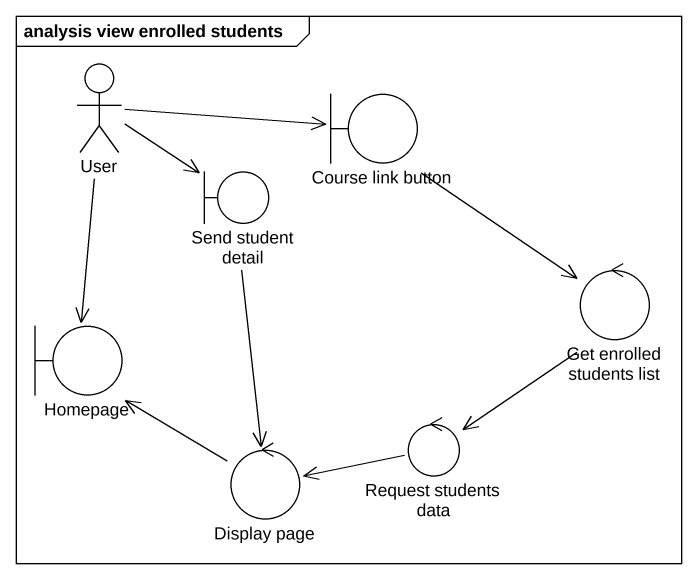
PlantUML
@startuml
mainframe analysis view enrolled students
actor User
boundary "Course link button" as Course_link_button
boundary "Send student detail" as Send_student_detail
control "Get enrolled students list" as Get_enrolled_students_list
boundary Homepage
control "Display page" as Display_page
control "Request students data" as Request_students_data
User -right-> Course_link_button
User -right-> Send_student_detail
User --> Homepage
Course_link_button --> Get_enrolled_students_list
Send_student_detail --> Display_page
Get_enrolled_students_list --> Request_students_data
Display_page -up-> Homepage
Request_students_data -left-> Display_page
@enduml
